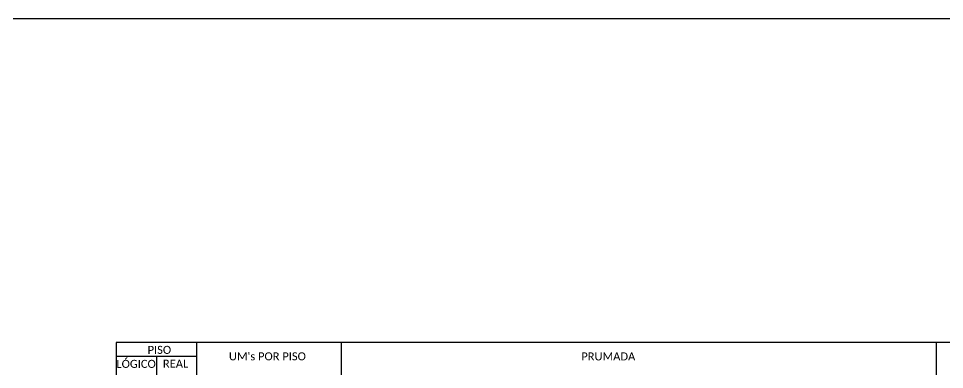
# Model space of a CAD drawing. Extents: x -4 to 837, y 1 to 595.
# Drawn here: x 428.4 to 694.5, y 494.4 to 595.3 of the extents above; entities that cross this region are included whole.
import ezdxf

# ---------------------------------------------------------------- set-up
doc = ezdxf.new("R2010")
doc.units = 0
doc.styles.add('WMF-Calibri0', font='calibri.ttf')

msp = doc.modelspace()

# ---------------------------------------------------------------- linework, layer by layer
msp.add_lwpolyline([(-3.83, 595.26), (837.17, 595.26), (837.17, 1.26), (-3.83, 1.26)], close=True)
at = {"color": 0}
for points in [[(733.78, 502.19), (456.45, 502.19)], [(479.59, 498.08), (456.45, 498.08)]]:
    msp.add_lwpolyline(points, dxfattribs=at)
for points in [[(456.45, 502.19), (456.45, 300.06)], [(479.59, 300.06), (479.59, 502.19)], [(521.18, 300.06), (521.18, 502.19)], [(692.19, 502.19), (692.19, 300.06)], [(468.02, 498.08), (468.02, 300.06)]]:
    msp.add_lwpolyline(points)

# ---------------------------------------------------------------- texts
at = {"color": 0, "style": 'WMF-Calibri0'}
for s, p in [('     PISO', (461.41, 498.88)), ('  LÓGICO', (454.87, 494.86)), ("UM's POR PISO", (488.84, 497.03)), ('PRUMADA', (590.14, 497)), ('    REAL', (466.63, 494.91))]:
    msp.add_text(s, height=2.3, dxfattribs=at).set_placement(p)

doc.saveas('drawing.dxf')
